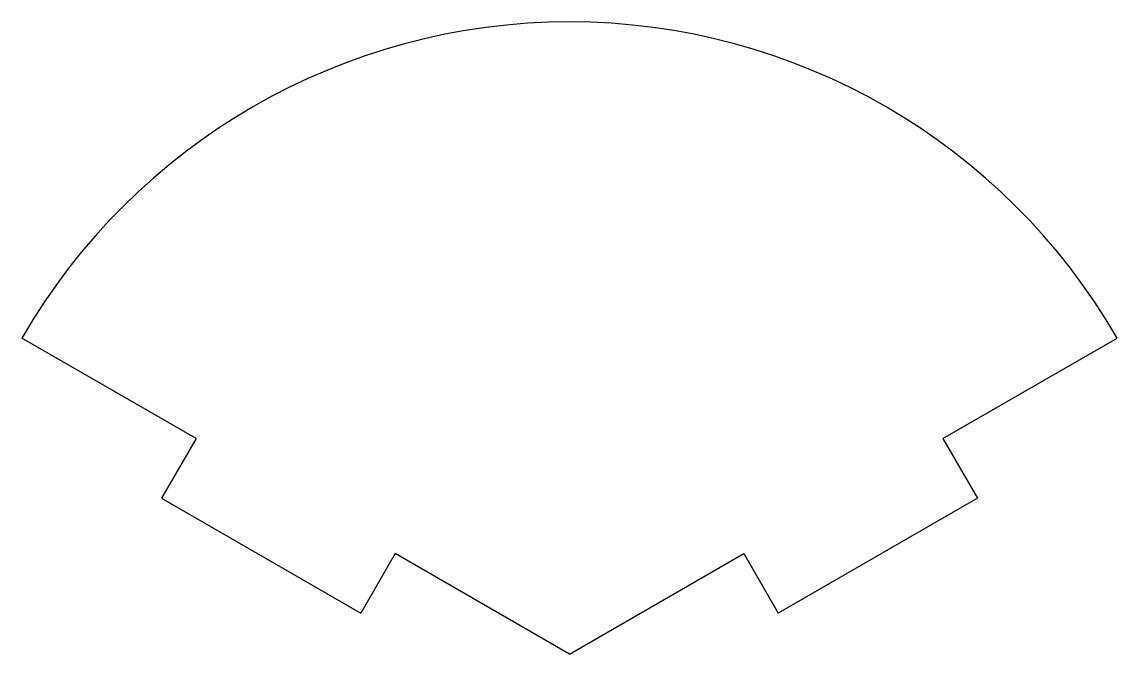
# Model space of a CAD drawing. Header units: millimetres. Extents: x -47.6 to 47.6, y 0 to 55.
import ezdxf

# ---------------------------------------------------------------- set-up
doc = ezdxf.new("R2010")
doc.units = ezdxf.units.MM

msp = doc.modelspace()

# ---------------------------------------------------------------- linework, layer by layer
at = {"color": 7, "linetype": 'Continuous', "lineweight": 25}
for p, q in [((-32.476, 18.75), (-47.631, 27.5)), ((32.476, 18.75), (47.631, 27.5)), ((-32.476, 18.75), (-35.476, 13.554)), ((32.476, 18.75), (35.476, 13.554)), ((-35.476, 13.554), (-18.155, 3.554)), ((35.476, 13.554), (18.155, 3.554)), ((-15.155, 8.75), (-18.155, 3.554)), ((0, 0), (-15.155, 8.75)), ((0, 0), (15.155, 8.75)), ((15.155, 8.75), (18.155, 3.554))]:
    msp.add_line(p, q, dxfattribs=at)
msp.add_arc((0, 0), 55, 30, 150, dxfattribs=at)

doc.saveas('drawing.dxf')
